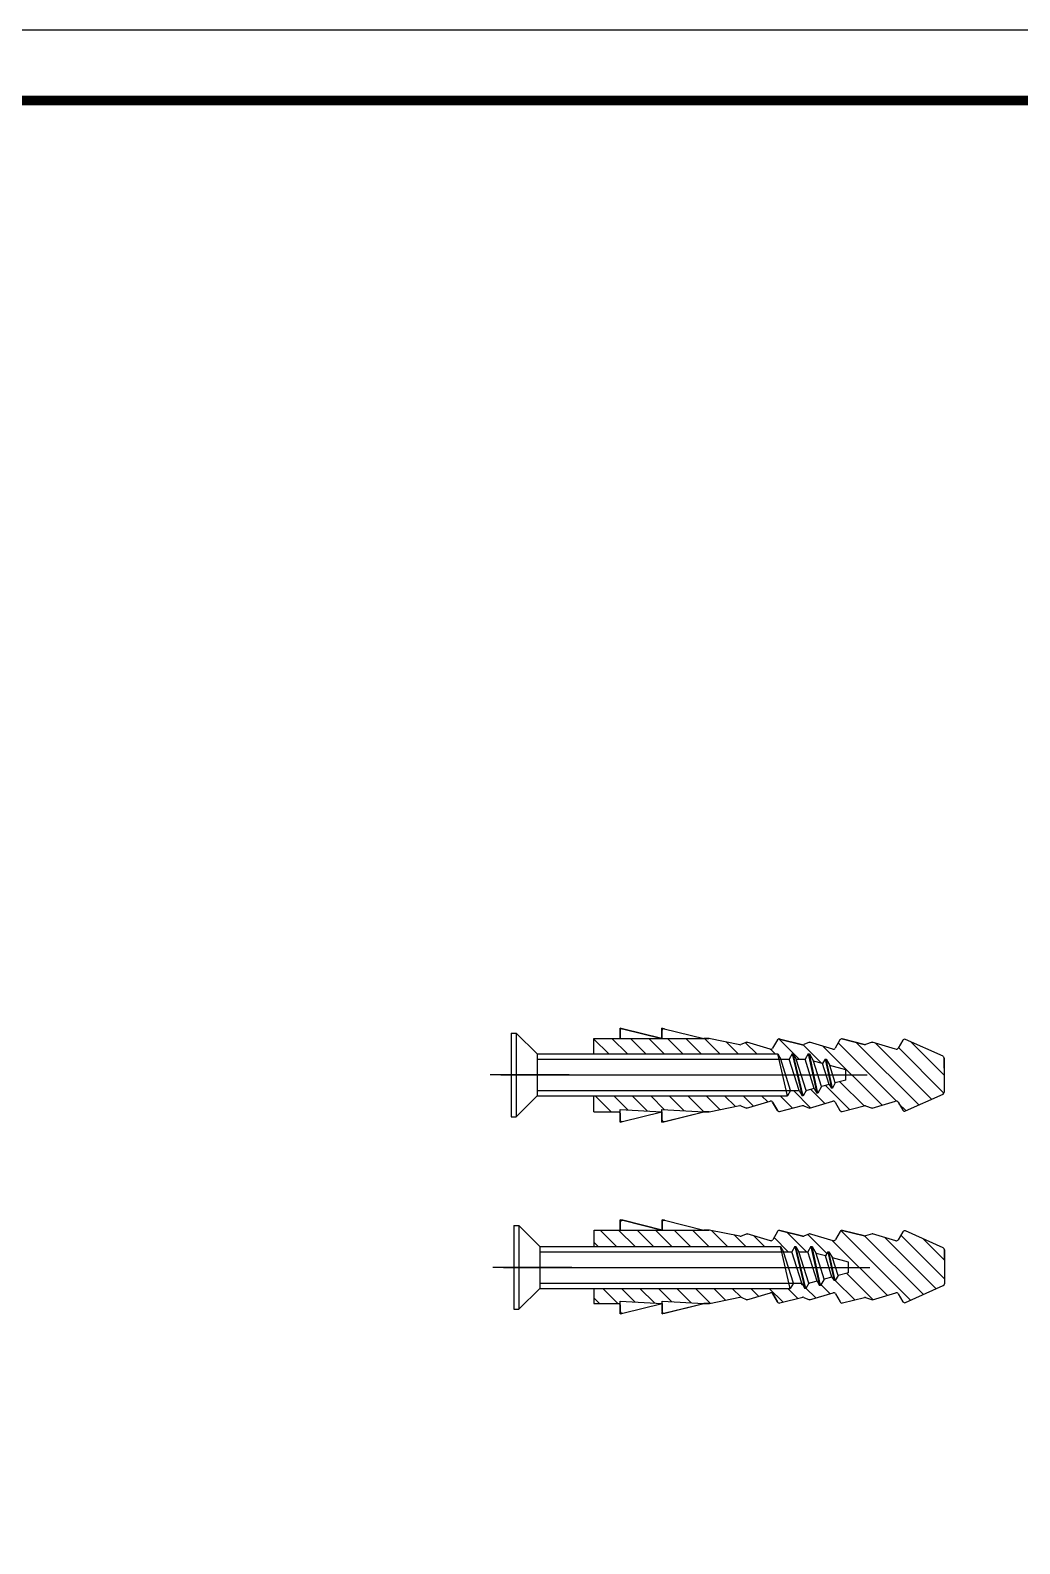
# Model space of a CAD drawing. Extents: x 0 to 395, y 0 to 289.
# Drawn here: x 205.8 to 300.4, y 144.7 to 289.4 of the extents above; entities that cross this region are included whole.
import ezdxf

# ---------------------------------------------------------------- set-up
doc = ezdxf.new("R2010")
doc.units = 0
doc.header["$LTSCALE"] = 10
doc.header["$MEASUREMENT"] = 0
doc.linetypes.add('ACAD_ISO04W100', pattern=[30.5, 24, -3, 0.5, -3])
doc.layers.get('0').update_dxf_attribs({"linetype": 'CONTINUOUS'})
doc.layers.add('DWG', color=7, linetype='CONTINUOUS')

msp = doc.modelspace()

# ---------------------------------------------------------------- hatches: boundary and pattern name
h = msp.add_hatch()
h.set_pattern_fill('ANSI31', color=4, scale=10, style=0)
h.set_pattern_definition([(135, (-1085.0623, 4039.0326), (0.88388348, 0.88388348), [])])
h.paths.add_polyline_path([(282.11, 172.6), (282, 172.6), (281.77, 172.2), (280.9, 172.43), (280.51, 173.1), (280.38, 173.1), (280.09, 172.6), (279.24, 172.6), (278.95, 173.1), (278.85, 173.1), (278.56, 172.6), (277.76, 172.6), (277.47, 173.1), (259.66, 173.1), (259.66, 174.67), (270.64, 174.67, -0.049389), (270.68, 174.67), (273.6, 174.08, 0.144714), (273.72, 174.09), (274.21, 174.29, -0.166839), (274.34, 174.3), (276.51, 173.66, 0.34319), (276.74, 173.75), (277.2, 174.54, -0.332379), (277.42, 174.63), (279.6, 174.09, 0.16132), (279.72, 174.1), (280.2, 174.29, -0.171293), (280.33, 174.3), (282.51, 173.66, 0.346845), (282.74, 173.76), (283.19, 174.54, -0.33601), (283.41, 174.63), (285.51, 174.11, 0.141143), (285.62, 174.11), (286.2, 174.3, -0.151054), (286.32, 174.3), (288.51, 173.66, 0.341657), (288.74, 173.75), (289.19, 174.51, -0.380657), (289.44, 174.59), (293.04, 172.97, -0.295423), (293.16, 172.79), (293.16, 171.85), (293.16, 169.55, -0.295423), (293.04, 169.37), (289.44, 167.75, -0.380657), (289.19, 167.83), (288.74, 168.59, 0.341657), (288.51, 168.68), (286.32, 168.04, -0.151054), (286.2, 168.04), (285.62, 168.23, 0.141143), (285.51, 168.23), (283.41, 167.71, -0.33601), (283.19, 167.8), (282.74, 168.58, 0.346845), (282.51, 168.68), (280.33, 168.04, -0.171293), (280.2, 168.05), (279.72, 168.24, 0.16132), (279.6, 168.25), (277.42, 167.71, -0.332379), (277.2, 167.8), (276.74, 168.59, 0.34319), (276.51, 168.68), (274.33, 168.04, -0.171293), (274.2, 168.05), (273.72, 168.25, 0.149138), (273.6, 168.26), (270.68, 167.67), (270.16, 167.67), (266.16, 167.88), (266.16, 167.67), (262.16, 167.88), (262.16, 167.67), (259.66, 167.67), (259.66, 169.1), (278.42, 169.1), (278.71, 169.6), (279.51, 169.6), (279.8, 169.1), (279.9, 169.1), (280.19, 169.6), (280.25, 169.6), (280.97, 169.8), (281.22, 169.37), (281.32, 169.37), (281.67, 169.99), (282.4, 170.18), (282.6, 169.85), (282.7, 169.85), (282.98, 170.34), (283.98, 170.6), (283.98, 171.6), (282.45, 172.01)])
h.paths.add_polyline_path([(283.72, 190.01), (282.19, 190.42), (281.85, 191.01), (281.74, 191.01), (281.51, 190.6), (280.64, 190.84), (280.25, 191.51), (280.12, 191.51), (279.83, 191.01), (278.98, 191.01), (278.69, 191.51), (278.59, 191.51), (278.3, 191.01), (277.5, 191.01), (277.21, 191.51), (259.64, 191.51), (259.64, 192.98), (270.62, 192.98, -0.049389), (270.66, 192.98), (273.58, 192.39, 0.144714), (273.69, 192.41), (274.19, 192.6, -0.166839), (274.32, 192.61), (276.49, 191.98, 0.34319), (276.72, 192.07), (277.18, 192.85, -0.332379), (277.4, 192.94), (279.57, 192.4, 0.16132), (279.7, 192.41), (280.17, 192.61, -0.171293), (280.31, 192.61), (282.49, 191.98, 0.346845), (282.72, 192.07), (283.16, 192.85, -0.33601), (283.39, 192.95), (285.49, 192.42, 0.141143), (285.6, 192.42), (286.18, 192.61, -0.151054), (286.3, 192.62), (288.49, 191.98, 0.341657), (288.72, 192.07), (289.17, 192.82, -0.380657), (289.42, 192.9), (293.02, 191.29, -0.295423), (293.14, 191.1), (293.14, 190.16), (293.14, 187.86, -0.295423), (293.02, 187.68), (289.42, 186.07, -0.380657), (289.17, 186.15), (288.72, 186.9, 0.341657), (288.49, 186.99), (286.3, 186.35, -0.151054), (286.18, 186.35), (285.6, 186.54, 0.141143), (285.49, 186.55), (283.39, 186.02, -0.33601), (283.16, 186.11), (282.72, 186.9, 0.346845), (282.49, 186.99), (280.31, 186.35, -0.171293), (280.17, 186.36), (279.7, 186.56, 0.16132), (279.57, 186.57), (277.4, 186.02, -0.332379), (277.18, 186.12), (276.72, 186.9, 0.34319), (276.49, 186.99), (274.31, 186.35, -0.171293), (274.17, 186.36), (273.69, 186.56, 0.149138), (273.58, 186.57), (270.66, 185.99), (270.14, 185.98), (266.14, 186.2), (266.14, 185.98), (262.14, 186.2), (262.14, 185.98), (259.64, 185.98), (259.64, 187.51), (278.16, 187.51), (278.45, 188.01), (279.25, 188.01), (279.54, 187.51), (279.64, 187.51), (279.93, 188.01), (279.99, 188.01), (280.71, 188.21), (280.96, 187.78), (281.06, 187.78), (281.41, 188.39), (282.14, 188.59), (282.34, 188.25), (282.44, 188.25), (282.72, 188.74), (283.72, 189.01)])

# ---------------------------------------------------------------- linework, layer by layer
for p, q in [((251.72, 193.51), (251.72, 185.51)), ((251.72, 193.51), (252.22, 193.51)), ((252.22, 193.51), (254.22, 191.51)), ((252.22, 193.51), (252.22, 185.51)), ((259.64, 191.51), (259.64, 192.98)), ((254.22, 191.51), (277.21, 191.51)), ((254.22, 191.51), (254.22, 187.51)), ((277.11, 191.51), (277.21, 191.51)), ((277.21, 191.51), (277.5, 191.01)), ((278.16, 187.51), (277.21, 191.51)), ((278.45, 188.01), (277.5, 191.01)), ((278.59, 191.51), (278.3, 191.01)), ((279.25, 188.01), (278.3, 191.01)), ((278.59, 191.51), (278.69, 191.51)), ((278.59, 191.51), (279.54, 187.51)), ((278.69, 191.51), (278.98, 191.01)), ((279.64, 187.51), (278.69, 191.51)), ((278.98, 191.01), (279.83, 191.01)), ((279.93, 188.01), (278.98, 191.01)), ((280.12, 191.51), (279.83, 191.01)), ((280.71, 188.21), (279.83, 191.01)), ((280.12, 191.51), (280.25, 191.51)), ((280.12, 191.51), (280.96, 187.78)), ((280.25, 191.51), (280.64, 190.84)), ((281.06, 187.78), (280.25, 191.51)), ((281.74, 191.01), (281.51, 190.6)), ((281.74, 191.01), (282.34, 188.25)), ((281.74, 191.01), (281.85, 191.01)), ((281.85, 191.01), (282.19, 190.42)), ((282.44, 188.25), (281.85, 191.01)), ((281.51, 190.6), (280.64, 190.84)), ((281.41, 188.39), (280.64, 190.84)), ((282.14, 188.59), (281.51, 190.6)), ((282.72, 188.74), (282.19, 190.42)), ((283.72, 190.01), (282.19, 190.42)), ((283.72, 189.01), (283.72, 190.01)), ((280.71, 188.21), (279.99, 188.01)), ((280.71, 188.21), (280.96, 187.78)), ((281.41, 188.39), (281.06, 187.78)), ((282.14, 188.59), (281.41, 188.39)), ((282.14, 188.59), (282.34, 188.25)), ((282.44, 188.25), (282.34, 188.25)), ((282.72, 188.74), (282.44, 188.25)), ((283.72, 189.01), (282.72, 188.74)), ((252.22, 185.51), (254.22, 187.51)), ((254.22, 187.51), (278.16, 187.51)), ((259.64, 185.98), (259.64, 187.51)), ((278.16, 187.51), (278.06, 187.51)), ((278.45, 188.01), (278.16, 187.51)), ((279.25, 188.01), (279.54, 187.51)), ((279.64, 187.51), (279.54, 187.51)), ((279.93, 188.01), (279.64, 187.51)), ((279.93, 188.01), (279.99, 188.01)), ((281.06, 187.78), (280.96, 187.78)), ((251.72, 185.51), (252.22, 185.51)), ((251.98, 175.1), (252.48, 175.1)), ((251.98, 175.1), (251.98, 167.1)), ((252.48, 175.1), (254.48, 173.1)), ((252.48, 175.1), (252.48, 167.1)), ((259.66, 173.1), (259.66, 174.67)), ((254.48, 173.1), (277.47, 173.1)), ((254.48, 173.1), (254.48, 169.1)), ((277.37, 173.1), (277.47, 173.1)), ((277.47, 173.1), (277.76, 172.6)), ((278.42, 169.1), (277.47, 173.1)), ((278.71, 169.6), (277.76, 172.6)), ((278.85, 173.1), (278.56, 172.6)), ((279.51, 169.6), (278.56, 172.6)), ((278.85, 173.1), (279.8, 169.1)), ((278.85, 173.1), (278.95, 173.1)), ((279.9, 169.1), (278.95, 173.1)), ((278.95, 173.1), (279.24, 172.6)), ((279.24, 172.6), (280.09, 172.6)), ((280.19, 169.6), (279.24, 172.6)), ((280.38, 173.1), (280.09, 172.6)), ((280.97, 169.8), (280.09, 172.6)), ((280.38, 173.1), (280.51, 173.1)), ((280.38, 173.1), (281.22, 169.37)), ((280.51, 173.1), (280.9, 172.43)), ((281.32, 169.37), (280.51, 173.1)), ((281.67, 169.99), (280.9, 172.43)), ((281.77, 172.2), (280.9, 172.43)), ((282, 172.6), (281.77, 172.2)), ((282.4, 170.18), (281.77, 172.2)), ((282, 172.6), (282.6, 169.85)), ((282, 172.6), (282.11, 172.6)), ((282.7, 169.85), (282.11, 172.6)), ((282.11, 172.6), (282.45, 172.01)), ((282.98, 170.34), (282.45, 172.01)), ((283.98, 171.6), (282.45, 172.01)), ((283.98, 170.6), (283.98, 171.6)), ((278.71, 169.6), (278.42, 169.1)), ((279.51, 169.6), (279.8, 169.1)), ((280.19, 169.6), (279.9, 169.1)), ((280.19, 169.6), (280.25, 169.6)), ((280.97, 169.8), (280.25, 169.6)), ((280.97, 169.8), (281.22, 169.37)), ((281.32, 169.37), (281.22, 169.37)), ((281.67, 169.99), (281.32, 169.37)), ((282.4, 170.18), (281.67, 169.99)), ((282.4, 170.18), (282.6, 169.85)), ((282.7, 169.85), (282.6, 169.85)), ((282.98, 170.34), (282.7, 169.85)), ((283.98, 170.6), (282.98, 170.34)), ((252.48, 167.1), (254.48, 169.1)), ((254.48, 169.1), (278.42, 169.1)), ((259.66, 167.67), (259.66, 169.1)), ((278.42, 169.1), (278.32, 169.1)), ((279.9, 169.1), (279.8, 169.1)), ((251.98, 167.1), (252.48, 167.1))]:
    msp.add_line(p, q)
at = {"color": 5}
for p, q in [((254.22, 191.01), (278.3, 191.01)), ((254.22, 188.01), (279.25, 188.01)), ((254.48, 172.6), (278.56, 172.6)), ((254.48, 169.6), (279.51, 169.6))]:
    msp.add_line(p, q, dxfattribs=at)
at = {"color": 1, "linetype": 'ACAD_ISO04W100'}
for p, q in [((257.28, 189.51), (249.71, 189.51)), ((250.74, 189.51), (285.75, 189.51)), ((257.54, 171.1), (249.97, 171.1)), ((251, 171.1), (286.01, 171.1))]:
    msp.add_line(p, q, dxfattribs=at)
at = {"ltscale": 0.5}
msp.add_lwpolyline([(0, 0), (394.94, 0), (394.94, 289.38), (0, 289.38)], close=True, dxfattribs=at)
at = {"color": 5, "linetype": 'ByBlock', "lineweight": 200, "const_width": 0.91}
msp.add_lwpolyline([(6.35, 12.39), (388.55, 12.39), (388.55, 282.66), (6.35, 282.66)], close=True, dxfattribs=at)
at = {"layer": 'DWG'}
for p, q in [((262.14, 193.98), (262.35, 193.93)), ((262.14, 193.75), (262.14, 193.98)), ((262.14, 193.98, -10), (262.14, 193.75, -10)), ((262.38, 193.92, -10), (262.14, 193.98, -10)), ((262.14, 193.98), (262.14, 193.98)), ((262.38, 193.92), (266.14, 192.98)), ((266.14, 192.98, -10), (262.38, 193.92, -10)), ((266.14, 193.77), (266.14, 193.98)), ((266.14, 193.98), (266.35, 193.93)), ((266.14, 193.98, -10), (266.14, 193.77, -10)), ((266.36, 193.93, -10), (266.14, 193.98, -10)), ((266.36, 193.93), (270.14, 192.98)), ((259.64, 192.98), (270.62, 192.98)), ((262.14, 193.75, -10), (262.14, 192.98, -10)), ((262.14, 192.98), (262.14, 193.74)), ((266.14, 193.77, -10), (266.14, 192.98, -10)), ((266.14, 192.98), (266.14, 193.74)), ((270.64, 192.98, -10), (270.14, 192.98, -10)), ((273.58, 192.39, -10), (270.64, 192.98, -10)), ((274.26, 192.63, -10), (273.69, 192.41, -10)), ((276.49, 191.98, -10), (274.26, 192.63, -10)), ((277.18, 192.85), (276.72, 192.07)), ((277.18, 192.85, -10), (276.72, 192.07, -10)), ((277.4, 192.94), (279.57, 192.4)), ((279.57, 192.4, -10), (277.4, 192.94, -10)), ((280.24, 192.63, -10), (279.7, 192.41, -10)), ((282.49, 191.98, -10), (280.24, 192.63, -10)), ((283.16, 192.85), (282.72, 192.07)), ((283.16, 192.85, -10), (282.72, 192.07, -10)), ((283.39, 192.95), (285.49, 192.42)), ((285.49, 192.42, -10), (283.39, 192.95, -10)), ((286.24, 192.63, -10), (285.6, 192.42, -10)), ((288.49, 191.98, -10), (286.24, 192.63, -10)), ((289.17, 192.82, -10), (288.72, 192.07, -10)), ((293.02, 191.29, -10), (289.42, 192.9, -10)), ((293.14, 191.1), (293.14, 187.86)), ((293.14, 190.16, -10), (293.14, 191.1, -10)), ((274.24, 186.33, -10), (276.49, 186.99, -10)), ((277.18, 186.12), (276.72, 186.9)), ((276.72, 186.9, -10), (277.18, 186.12, -10)), ((280.24, 186.33, -10), (282.49, 186.99, -10)), ((282.72, 186.9, -10), (283.16, 186.11, -10)), ((286.24, 186.33, -10), (288.49, 186.99, -10)), ((288.72, 186.9, -10), (289.17, 186.15, -10)), ((289.42, 186.07, -10), (293.02, 187.68, -10)), ((259.63, 185.98, -10), (262.01, 185.98, -10)), ((259.64, 185.98), (262.14, 185.98)), ((262.01, 185.98, -10), (262.14, 185.85, -10)), ((262.14, 185.24), (262.14, 186.2)), ((262.14, 186.2), (266.14, 185.98)), ((262.14, 185.85, -10), (262.14, 185.24, -10)), ((262.14, 184.98), (262.14, 185.21)), ((262.39, 185.05), (266.14, 185.98)), ((262.39, 185.05, -10), (266.14, 185.98, -10)), ((266.14, 185.24), (266.14, 186.2)), ((266.14, 186.2), (270.14, 185.98)), ((266.14, 185.98, -10), (266.14, 185.24, -10)), ((266.14, 185.23), (266.14, 185.24)), ((266.14, 185.24, -10), (266.14, 185.23, -10)), ((266.14, 185.23, -10), (266.14, 184.98, -10)), ((266.32, 185.03, -10), (270.14, 185.98, -10)), ((266.39, 185.05), (270.14, 185.98)), ((270.66, 185.99), (270.14, 185.98)), ((270.14, 185.98, -10), (270.66, 185.99, -10)), ((270.66, 185.99, -10), (273.58, 186.57, -10)), ((273.69, 186.56, -10), (274.24, 186.33, -10)), ((277.4, 186.02, -10), (279.57, 186.57, -10)), ((279.7, 186.56, -10), (280.24, 186.33, -10)), ((283.39, 186.02, -10), (285.49, 186.55, -10)), ((285.6, 186.54, -10), (286.24, 186.33, -10)), ((262.14, 184.98, -10), (262.29, 185.02, -10)), ((266.14, 184.98), (266.14, 185.18)), ((266.14, 184.98), (266.32, 185.03)), ((266.14, 184.98, -10), (266.32, 185.03, -10)), ((262.16, 175.67), (262.38, 175.62)), ((262.16, 175.44), (262.16, 175.67)), ((262.16, 175.67, -10), (262.16, 175.44, -10)), ((262.4, 175.61, -10), (262.16, 175.67, -10)), ((262.16, 175.66), (262.16, 175.67)), ((262.16, 175.44, -10), (262.16, 174.67, -10)), ((262.16, 174.67), (262.16, 175.42)), ((262.4, 175.61), (266.16, 174.67)), ((266.16, 174.67, -10), (262.4, 175.61, -10)), ((266.16, 175.45), (266.16, 175.67)), ((266.16, 175.67), (266.37, 175.62)), ((266.16, 175.67, -10), (266.16, 175.45, -10)), ((266.39, 175.61, -10), (266.16, 175.67, -10)), ((266.16, 175.45, -10), (266.16, 174.67, -10)), ((266.16, 174.67), (266.16, 175.43)), ((266.39, 175.61), (270.16, 174.67)), ((259.66, 174.67), (270.64, 174.67)), ((270.66, 174.67, -10), (270.16, 174.67, -10)), ((273.6, 174.08, -10), (270.66, 174.67, -10)), ((274.28, 174.31, -10), (273.72, 174.09, -10)), ((276.51, 173.66, -10), (274.28, 174.31, -10)), ((277.2, 174.54), (276.74, 173.75)), ((277.2, 174.54, -10), (276.74, 173.75, -10)), ((277.42, 174.63), (279.6, 174.09)), ((279.6, 174.09, -10), (277.42, 174.63, -10)), ((280.26, 174.32, -10), (279.72, 174.1, -10)), ((282.51, 173.66, -10), (280.26, 174.32, -10)), ((283.19, 174.54), (282.74, 173.76)), ((283.19, 174.54, -10), (282.74, 173.76, -10)), ((283.41, 174.63), (285.51, 174.11)), ((285.51, 174.11, -10), (283.41, 174.63, -10)), ((286.26, 174.32, -10), (285.62, 174.11, -10)), ((288.51, 173.66, -10), (286.26, 174.32, -10)), ((289.19, 174.51, -10), (288.74, 173.75, -10)), ((293.04, 172.97, -10), (289.44, 174.59, -10)), ((293.16, 172.79), (293.16, 169.55)), ((293.16, 171.85, -10), (293.16, 172.79, -10)), ((289.44, 167.75, -10), (293.04, 169.37, -10)), ((262.16, 166.93), (262.16, 167.88)), ((262.16, 167.88), (266.16, 167.67)), ((266.16, 166.93), (266.16, 167.88)), ((266.16, 167.88), (270.16, 167.67)), ((270.68, 167.67, -10), (273.6, 168.26, -10)), ((273.72, 168.25, -10), (274.26, 168.02, -10)), ((274.26, 168.02, -10), (276.51, 168.68, -10)), ((277.2, 167.8), (276.74, 168.59)), ((276.74, 168.59, -10), (277.2, 167.8, -10)), ((277.42, 167.71, -10), (279.6, 168.25, -10)), ((279.72, 168.24, -10), (280.26, 168.02, -10)), ((280.26, 168.02, -10), (282.51, 168.68, -10)), ((282.74, 168.58, -10), (283.19, 167.8, -10)), ((283.41, 167.71, -10), (285.51, 168.23, -10)), ((285.62, 168.23, -10), (286.26, 168.02, -10)), ((286.26, 168.02, -10), (288.51, 168.68, -10)), ((288.74, 168.59, -10), (289.19, 167.83, -10)), ((259.65, 167.67, -10), (262.03, 167.67, -10)), ((259.66, 167.67), (262.16, 167.67)), ((262.03, 167.67, -10), (262.16, 167.54, -10)), ((262.16, 167.54, -10), (262.16, 166.93, -10)), ((262.16, 166.67), (262.16, 166.9)), ((262.16, 166.67, -10), (262.31, 166.71, -10)), ((262.41, 166.73), (266.16, 167.67)), ((262.41, 166.73, -10), (266.16, 167.67, -10)), ((266.16, 167.67, -10), (266.16, 166.93, -10)), ((266.16, 166.92), (266.16, 166.93)), ((266.16, 166.93, -10), (266.16, 166.92, -10)), ((266.16, 166.92, -10), (266.16, 166.67, -10)), ((266.16, 166.67), (266.16, 166.87)), ((266.16, 166.67), (266.34, 166.72)), ((266.16, 166.67, -10), (266.34, 166.72, -10)), ((266.34, 166.72, -10), (270.16, 167.67, -10)), ((266.41, 166.73), (270.16, 167.67)), ((270.68, 167.67), (270.16, 167.67)), ((270.16, 167.67, -10), (270.68, 167.67, -10))]:
    msp.add_line(p, q, dxfattribs=at)
for centre, start, end in [((262.34, 193.73), 75.9638, 180), ((266.34, 193.73), 75.9638, 180), ((270.62, 192.78), 78.6901, 90), ((274.27, 192.42), 73.7398, 111.6274), ((277.35, 192.75), 75.9638, 149.5066), ((277.35, 192.75, -10), 75.9638, 149.5066), ((280.25, 192.42), 73.7398, 112.6199), ((283.34, 192.75), 75.9638, 150.2551), ((283.34, 192.75, -10), 75.9638, 150.2551), ((286.24, 192.42), 73.7398, 108.099), ((289.34, 192.72), 65.8334, 149.1922), ((289.34, 192.72, -10), 65.8334, 149.1922), ((273.62, 192.59), 258.6901, 291.6274), ((273.62, 192.59, -10), 258.6901, 291.6274), ((276.55, 192.17), 253.7398, 329.5066), ((276.55, 192.17, -10), 253.7398, 329.5066), ((279.62, 192.59), 255.9638, 292.6199), ((279.62, 192.59, -10), 255.9638, 292.6199), ((282.54, 192.17), 253.7398, 330.2551), ((282.54, 192.17, -10), 253.7398, 330.2551), ((285.54, 192.61), 255.9638, 288.099), ((285.54, 192.61, -10), 255.9638, 288.099), ((288.55, 192.17), 253.7398, 329.1922), ((288.55, 192.17, -10), 253.7398, 329.1922), ((292.94, 191.1), 0, 65.8334), ((292.94, 191.1, -10), 0, 65.8334), ((276.55, 186.8), 30.4934, 106.2602), ((276.55, 186.8, -10), 30.4934, 106.2602), ((282.54, 186.8), 29.7449, 106.2602), ((282.54, 186.8, -10), 29.7449, 106.2602), ((288.55, 186.8), 30.8078, 106.2602), ((288.55, 186.8, -10), 30.8078, 106.2602), ((292.94, 187.86), 294.1666, 0), ((292.94, 187.86, -10), 294.1666, 0), ((262.34, 185.24), 180, 284.0362), ((262.34, 185.24, -10), 180, 284.0362), ((266.34, 185.24), 180, 284.0362), ((273.62, 186.38), 67.3801, 101.3099), ((273.62, 186.38, -10), 67.3801, 101.3099), ((274.25, 186.55), 247.3801, 286.2602), ((277.35, 186.22), 210.4934, 284.0362), ((277.35, 186.22, -10), 210.4934, 284.0362), ((279.62, 186.37), 67.3801, 104.0362), ((279.62, 186.37, -10), 67.3801, 104.0362), ((280.25, 186.55), 247.3801, 286.2602), ((283.34, 186.21), 209.7449, 284.0362), ((283.34, 186.21, -10), 209.7449, 284.0362), ((285.54, 186.35), 71.901, 104.0362), ((285.54, 186.35, -10), 71.901, 104.0362), ((286.24, 186.54), 251.901, 286.2602), ((289.34, 186.25), 210.8078, 294.1666), ((289.34, 186.25, -10), 210.8078, 294.1666), ((262.36, 175.41), 75.9638, 180), ((266.36, 175.41), 75.9638, 180), ((270.64, 174.47), 78.6901, 90), ((273.64, 174.28), 258.6901, 291.6274), ((273.64, 174.28, -10), 258.6901, 291.6274), ((274.29, 174.1), 73.7398, 111.6274), ((276.57, 173.86), 253.7398, 329.5066), ((276.57, 173.86, -10), 253.7398, 329.5066), ((277.37, 174.44), 75.9638, 149.5066), ((277.37, 174.44, -10), 75.9638, 149.5066), ((279.64, 174.28), 255.9638, 292.6199), ((279.64, 174.28, -10), 255.9638, 292.6199), ((280.27, 174.11), 73.7398, 112.6199), ((282.56, 173.86), 253.7398, 330.2551), ((282.56, 173.86, -10), 253.7398, 330.2551), ((283.36, 174.44), 75.9638, 150.2551), ((283.36, 174.44, -10), 75.9638, 150.2551), ((285.56, 174.3), 255.9638, 288.099), ((285.56, 174.3, -10), 255.9638, 288.099), ((286.26, 174.11), 73.7398, 108.099), ((288.57, 173.85), 253.7398, 329.1922), ((288.57, 173.85, -10), 253.7398, 329.1922), ((289.36, 174.41), 65.8334, 149.1922), ((289.36, 174.41, -10), 65.8334, 149.1922), ((292.96, 172.79), 0, 65.8334), ((292.96, 172.79, -10), 0, 65.8334), ((292.96, 169.55), 294.1666, 0), ((292.96, 169.55, -10), 294.1666, 0), ((273.64, 168.06), 67.3801, 101.3099), ((273.64, 168.06, -10), 67.3801, 101.3099), ((274.27, 168.23), 247.3801, 286.2602), ((276.57, 168.48), 30.4934, 106.2602), ((276.57, 168.48, -10), 30.4934, 106.2602), ((279.64, 168.06), 67.3801, 104.0362), ((279.64, 168.06, -10), 67.3801, 104.0362), ((280.27, 168.23), 247.3801, 286.2602), ((282.56, 168.48), 29.7449, 106.2602), ((282.56, 168.48, -10), 29.7449, 106.2602), ((285.56, 168.04), 71.901, 104.0362), ((285.56, 168.04, -10), 71.901, 104.0362), ((286.26, 168.23), 251.901, 286.2602), ((288.57, 168.48), 30.8078, 106.2602), ((288.57, 168.48, -10), 30.8078, 106.2602), ((262.36, 166.93), 180, 284.0362), ((262.36, 166.93, -10), 180, 284.0362), ((266.36, 166.93), 180, 284.0362), ((277.37, 167.9), 210.4934, 284.0362), ((277.37, 167.9, -10), 210.4934, 284.0362), ((283.36, 167.9), 209.7449, 284.0362), ((283.36, 167.9, -10), 209.7449, 284.0362), ((289.36, 167.93), 210.8078, 294.1666), ((289.36, 167.93, -10), 210.8078, 294.1666)]:
    msp.add_arc(centre, 0.2, start, end, dxfattribs=at)

doc.saveas('drawing.dxf')
